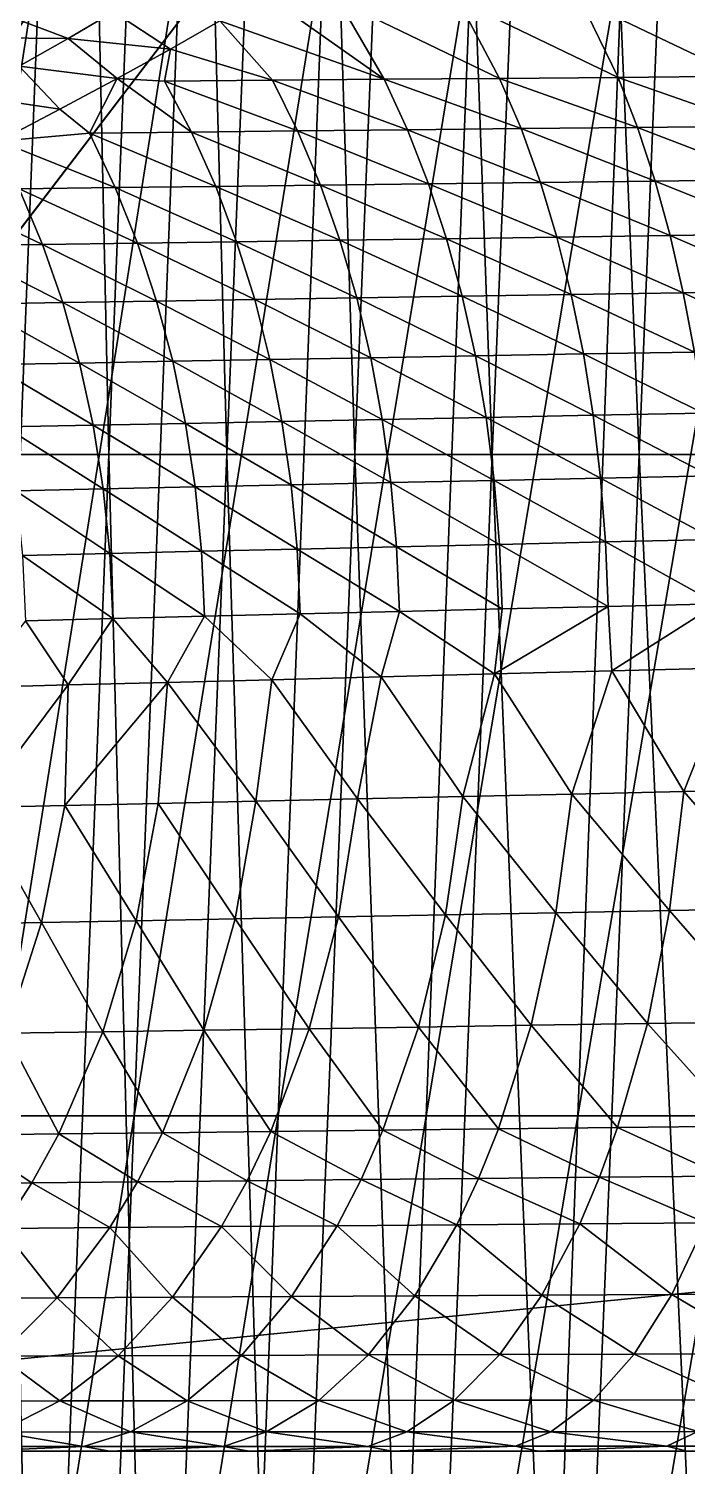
# Model space of a CAD drawing. Extents: x -53 to 3.8, y 0 to 88.2.
# Drawn here: x -43.984 to -42.358, y 10.676 to 14.223 of the extents above; entities that cross this region are included whole.
import ezdxf

# ---------------------------------------------------------------- set-up
doc = ezdxf.new("R2010")
doc.units = 0

msp = doc.modelspace()

# ---------------------------------------------------------------- linework, layer by layer
for points in [[(-44.0528, 13.1717, 17.5655), (-44.1279, 17.5623, 16.2868), (-43.8821, 17.5623, 16.9737)], [(-43.8821, 17.5623, 16.9737), (-43.786, 13.1717, 18.2558), (-44.0528, 13.1717, 17.5655)], [(-43.6119, 17.5623, 17.6514), (-43.786, 13.1717, 18.2558), (-43.8821, 17.5623, 16.9737)], [(-43.786, 13.1717, 18.2558), (-43.6119, 17.5623, 17.6514), (-43.4946, 13.1717, 18.9363)], [(-43.4946, 13.1717, 18.9363), (-43.6119, 17.5623, 17.6514), (-43.3175, 17.5623, 18.3192)], [(-43.4946, 13.1717, 18.9363), (-43.3175, 17.5623, 18.3192), (-43.179, 13.1717, 19.6059)], [(-43.179, 13.1717, 19.6059), (-43.3175, 17.5623, 18.3192), (-42.9996, 17.5623, 18.9762)], [(-43.179, 13.1717, 19.6059), (-42.9996, 17.5623, 18.9762), (-42.8396, 13.1717, 20.264)], [(-42.8396, 13.1717, 20.264), (-42.9996, 17.5623, 18.9762), (-42.6586, 17.5623, 19.6218)], [(-42.6586, 17.5623, 19.6218), (-42.4769, 13.1717, 20.9097), (-42.8396, 13.1717, 20.264)], [(-42.295, 17.5623, 20.255), (-42.4769, 13.1717, 20.9097), (-42.6586, 17.5623, 19.6218)], [(-42.295, 17.5623, 20.255), (-42.0915, 13.1717, 21.5422), (-42.4769, 13.1717, 20.9097)], [(-46.3078, 10.7126), (-44.0915, 14.798), (-43.6745, 14.734)], [(-43.6745, 14.734), (-43.253, 14.7126), (-46.3078, 10.7126)], [(-46.3078, 10.7126), (-5.90286, 14.7126), (-2.82602, 10.7126)], [(-43.253, 14.7126), (-5.90286, 14.7126), (-46.3078, 10.7126)], [(-44.4065, 11.5406, 25.5814), (-43.9557, 14.4258, 25.5566), (-44.2918, 14.4258, 25.1225)], [(-44.0699, 11.5406, 26.0202), (-43.9557, 14.4258, 25.5566), (-44.4065, 11.5406, 25.5814)], [(-44.0699, 11.5406, 26.0202), (-43.6101, 14.4258, 25.9832), (-43.9557, 14.4258, 25.5566)], [(-43.7237, 11.5406, 26.4515), (-43.6101, 14.4258, 25.9832), (-44.0699, 11.5406, 26.0202)], [(-43.2552, 14.4258, 26.402), (-43.7237, 11.5406, 26.4515), (-43.3679, 11.5406, 26.8749)], [(-43.6101, 14.4258, 25.9832), (-43.7237, 11.5406, 26.4515), (-43.2552, 14.4258, 26.402)], [(-42.891, 14.4258, 26.8129), (-43.3679, 11.5406, 26.8749), (-43.0027, 11.5406, 27.2903)], [(-43.2552, 14.4258, 26.402), (-43.3679, 11.5406, 26.8749), (-42.891, 14.4258, 26.8129)], [(-43.0027, 11.5406, 27.2903), (-42.5178, 14.4258, 27.2156), (-42.891, 14.4258, 26.8129)], [(-42.6284, 11.5406, 27.6974), (-42.5178, 14.4258, 27.2156), (-43.0027, 11.5406, 27.2903)], [(-42.6284, 11.5406, 27.6974), (-42.1356, 14.4258, 27.6098), (-42.5178, 14.4258, 27.2156)], [(-42.2449, 11.5406, 28.096), (-42.1356, 14.4258, 27.6098), (-42.6284, 11.5406, 27.6974)], [(-43.4014, 14.3072, 4.3276), (-43.5121, 14.2418, 4.50218), (-43.1061, 14.0977, 4.42095)], [(-43.2181, 14.2903, 4.2389), (-43.4014, 14.3072, 4.3276), (-43.1061, 14.0977, 4.42095)], [(-42.3115, 14.2955, 3.76327), (-42.6216, 14.2938, 3.90678), (-42.2283, 14.1052, 3.95964)], [(-44.181, 14.2005, 5.13909), (-43.8865, 14.1986, 4.85672), (-44.0709, 14.2679, 4.94104)], [(-44.0709, 14.2679, 4.94104), (-43.8865, 14.1986, 4.85672), (-43.7747, 14.2639, 4.67292)], [(-43.8865, 14.1986, 4.85672), (-43.6333, 14.1725, 4.68542), (-43.7747, 14.2639, 4.67292)], [(-43.7747, 14.2639, 4.67292), (-43.6333, 14.1725, 4.68542), (-43.5121, 14.2418, 4.50218)], [(-43.2181, 14.2903, 4.2389), (-42.8214, 14.1001, 4.25278), (-42.924, 14.292, 4.06548)], [(-43.2181, 14.2903, 4.2389), (-43.1061, 14.0977, 4.42095), (-42.8214, 14.1001, 4.25278)], [(-42.6216, 14.2938, 3.90678), (-42.924, 14.292, 4.06548), (-42.5286, 14.1026, 4.09887)], [(-42.924, 14.292, 4.06548), (-42.8214, 14.1001, 4.25278), (-42.5286, 14.1026, 4.09887)], [(-42.6216, 14.2938, 3.90678), (-42.5286, 14.1026, 4.09887), (-42.2283, 14.1052, 3.95964)], [(-43.5121, 14.2418, 4.50218), (-43.6333, 14.1725, 4.68542), (-43.3821, 14.0953, 4.60293)], [(-43.1061, 14.0977, 4.42095), (-43.5121, 14.2418, 4.50218), (-43.3821, 14.0953, 4.60293)], [(-44.181, 14.2005, 5.13909), (-44.0069, 14.1299, 5.05098), (-43.8865, 14.1986, 4.85672)], [(-44.0069, 14.1299, 5.05098), (-43.7654, 14.0998, 4.87898), (-43.8865, 14.1986, 4.85672)], [(-43.8865, 14.1986, 4.85672), (-43.7654, 14.0998, 4.87898), (-43.6333, 14.1725, 4.68542)], [(-43.7654, 14.0998, 4.87898), (-43.6485, 14.093, 4.79828), (-43.6333, 14.1725, 4.68542)], [(-43.3821, 14.0953, 4.60293), (-43.6333, 14.1725, 4.68542), (-43.6485, 14.093, 4.79828)], [(-44.1349, 14.0579, 5.25756), (-43.9072, 14.0238, 5.08515), (-44.0069, 14.1299, 5.05098)], [(-44.0069, 14.1299, 5.05098), (-43.9072, 14.0238, 5.08515), (-43.7654, 14.0998, 4.87898)], [(-43.7654, 14.0998, 4.87898), (-43.9072, 14.0238, 5.08515), (-43.8338, 13.965, 5.09047)], [(-43.8338, 13.965, 5.09047), (-43.5818, 13.9676, 4.88563), (-43.7654, 14.0998, 4.87898)], [(-43.5818, 13.9676, 4.88563), (-43.6485, 14.093, 4.79828), (-43.7654, 14.0998, 4.87898)], [(-43.3821, 14.0953, 4.60293), (-43.6485, 14.093, 4.79828), (-43.3199, 13.9704, 4.69351)], [(-43.3199, 13.9704, 4.69351), (-43.6485, 14.093, 4.79828), (-43.5818, 13.9676, 4.88563)], [(-43.1061, 14.0977, 4.42095), (-43.3821, 14.0953, 4.60293), (-43.0486, 13.9732, 4.51453)], [(-43.0486, 13.9732, 4.51453), (-43.3821, 14.0953, 4.60293), (-43.3199, 13.9704, 4.69351)], [(-42.8214, 14.1001, 4.25278), (-43.1061, 14.0977, 4.42095), (-42.7686, 13.9761, 4.34913)], [(-42.7686, 13.9761, 4.34913), (-43.1061, 14.0977, 4.42095), (-43.0486, 13.9732, 4.51453)], [(-42.5286, 14.1026, 4.09887), (-42.8214, 14.1001, 4.25278), (-42.4807, 13.9791, 4.19773)], [(-42.4807, 13.9791, 4.19773), (-42.8214, 14.1001, 4.25278), (-42.7686, 13.9761, 4.34913)], [(-42.2283, 14.1052, 3.95964), (-42.5286, 14.1026, 4.09887), (-42.1855, 13.9821, 4.06077)], [(-42.1855, 13.9821, 4.06077), (-42.5286, 14.1026, 4.09887), (-42.4807, 13.9791, 4.19773)], [(-44.1349, 14.0579, 5.25756), (-44.0576, 13.9449, 5.30631), (-43.9072, 14.0238, 5.08515)], [(-43.9072, 14.0238, 5.08515), (-44.0576, 13.9449, 5.30631), (-43.8338, 13.965, 5.09047)], [(-42.7686, 13.9761, 4.34913), (-43.0486, 13.9732, 4.51453), (-42.7209, 13.8433, 4.43614)], [(-42.4807, 13.9791, 4.19773), (-42.7686, 13.9761, 4.34913), (-42.4374, 13.8468, 4.28707)], [(-42.4374, 13.8468, 4.28707), (-42.7686, 13.9761, 4.34913), (-42.7209, 13.8433, 4.43614)], [(-42.1855, 13.9821, 4.06077), (-42.4807, 13.9791, 4.19773), (-42.1467, 13.8503, 4.15222)], [(-42.1467, 13.8503, 4.15222), (-42.4807, 13.9791, 4.19773), (-42.4374, 13.8468, 4.28707)], [(-43.8338, 13.965, 5.09047), (-44.0576, 13.9449, 5.30631), (-43.7699, 13.8305, 5.16607)], [(-43.7699, 13.8305, 5.16607), (-44.0576, 13.9449, 5.30631), (-44.0074, 13.8275, 5.37983)], [(-43.5217, 13.8335, 4.96439), (-43.5818, 13.9676, 4.88563), (-43.8338, 13.965, 5.09047)], [(-43.7699, 13.8305, 5.16607), (-43.5217, 13.8335, 4.96439), (-43.8338, 13.965, 5.09047)], [(-43.3199, 13.9704, 4.69351), (-43.5818, 13.9676, 4.88563), (-43.2638, 13.8367, 4.77522)], [(-43.2638, 13.8367, 4.77522), (-43.5818, 13.9676, 4.88563), (-43.5217, 13.8335, 4.96439)], [(-43.0486, 13.9732, 4.51453), (-43.3199, 13.9704, 4.69351), (-42.9966, 13.84, 4.599)], [(-42.9966, 13.84, 4.599), (-43.3199, 13.9704, 4.69351), (-43.2638, 13.8367, 4.77522)], [(-42.7209, 13.8433, 4.43614), (-43.0486, 13.9732, 4.51453), (-42.9966, 13.84, 4.599)], [(-43.4704, 13.6971, 5.03161), (-43.5217, 13.8335, 4.96439), (-43.7699, 13.8305, 5.16607)], [(-43.5217, 13.8335, 4.96439), (-43.2159, 13.7007, 4.84502), (-43.2638, 13.8367, 4.77522)], [(-43.5217, 13.8335, 4.96439), (-43.4704, 13.6971, 5.03161), (-43.2159, 13.7007, 4.84502)], [(-42.9966, 13.84, 4.599), (-43.2638, 13.8367, 4.77522), (-42.9522, 13.7044, 4.67121)], [(-43.2638, 13.8367, 4.77522), (-43.2159, 13.7007, 4.84502), (-42.9522, 13.7044, 4.67121)], [(-42.7209, 13.8433, 4.43614), (-42.9966, 13.84, 4.599), (-42.6802, 13.7082, 4.51058)], [(-42.9966, 13.84, 4.599), (-42.9522, 13.7044, 4.67121), (-42.6802, 13.7082, 4.51058)], [(-42.4374, 13.8468, 4.28707), (-42.7209, 13.8433, 4.43614), (-42.4004, 13.7122, 4.36357)], [(-42.7209, 13.8433, 4.43614), (-42.6802, 13.7082, 4.51058), (-42.4004, 13.7122, 4.36357)], [(-42.1467, 13.8503, 4.15222), (-42.4374, 13.8468, 4.28707), (-42.1135, 13.7162, 4.23058)], [(-42.4374, 13.8468, 4.28707), (-42.4004, 13.7122, 4.36357), (-42.1135, 13.7162, 4.23058)], [(-43.9498, 13.6903, 5.44143), (-44.0074, 13.8275, 5.37983), (-44.2338, 13.8247, 5.60526)], [(-43.9498, 13.6903, 5.44143), (-44.2338, 13.8247, 5.60526), (-44.1732, 13.6871, 5.66381)], [(-43.7153, 13.6936, 5.23055), (-43.7699, 13.8305, 5.16607), (-44.0074, 13.8275, 5.37983)], [(-43.7153, 13.6936, 5.23055), (-44.0074, 13.8275, 5.37983), (-43.9498, 13.6903, 5.44143)], [(-43.4704, 13.6971, 5.03161), (-43.7699, 13.8305, 5.16607), (-43.7153, 13.6936, 5.23055)], [(-43.7153, 13.6936, 5.23055), (-43.9498, 13.6903, 5.44143), (-43.668, 13.5504, 5.28648)], [(-43.4704, 13.6971, 5.03161), (-43.7153, 13.6936, 5.23055), (-43.4259, 13.5543, 5.08997)], [(-43.4259, 13.5543, 5.08997), (-43.7153, 13.6936, 5.23055), (-43.668, 13.5504, 5.28648)], [(-43.2159, 13.7007, 4.84502), (-43.4704, 13.6971, 5.03161), (-43.1742, 13.5584, 4.90568)], [(-43.1742, 13.5584, 4.90568), (-43.4704, 13.6971, 5.03161), (-43.4259, 13.5543, 5.08997)], [(-42.9522, 13.7044, 4.67121), (-43.2159, 13.7007, 4.84502), (-42.9136, 13.5625, 4.73401)], [(-42.9136, 13.5625, 4.73401), (-43.2159, 13.7007, 4.84502), (-43.1742, 13.5584, 4.90568)], [(-42.6802, 13.7082, 4.51058), (-42.9522, 13.7044, 4.67121), (-42.6447, 13.5669, 4.5754)], [(-42.6447, 13.5669, 4.5754), (-42.9522, 13.7044, 4.67121), (-42.9136, 13.5625, 4.73401)], [(-42.4004, 13.7122, 4.36357), (-42.6802, 13.7082, 4.51058), (-42.3681, 13.5713, 4.43024)], [(-42.3681, 13.5713, 4.43024), (-42.6802, 13.7082, 4.51058), (-42.6447, 13.5669, 4.5754)], [(-42.1135, 13.7162, 4.23058), (-42.4004, 13.7122, 4.36357), (-42.0845, 13.5758, 4.29895)], [(-42.0845, 13.5758, 4.29895), (-42.4004, 13.7122, 4.36357), (-42.3681, 13.5713, 4.43024)], [(-43.9498, 13.6903, 5.44143), (-44.1732, 13.6871, 5.66381), (-43.8998, 13.5467, 5.4948)], [(-43.8998, 13.5467, 5.4948), (-44.1732, 13.6871, 5.66381), (-44.1207, 13.5431, 5.7145)], [(-43.668, 13.5504, 5.28648), (-43.9498, 13.6903, 5.44143), (-43.8998, 13.5467, 5.4948)], [(-43.668, 13.5504, 5.28648), (-43.8998, 13.5467, 5.4948), (-43.6283, 13.4019, 5.33343)], [(-43.4259, 13.5543, 5.08997), (-43.668, 13.5504, 5.28648), (-43.3885, 13.4062, 5.13902)], [(-43.3885, 13.4062, 5.13902), (-43.668, 13.5504, 5.28648), (-43.6283, 13.4019, 5.33343)], [(-43.1742, 13.5584, 4.90568), (-43.4259, 13.5543, 5.08997), (-43.1392, 13.4106, 4.95672)], [(-43.1392, 13.4106, 4.95672), (-43.4259, 13.5543, 5.08997), (-43.3885, 13.4062, 5.13902)], [(-42.9136, 13.5625, 4.73401), (-43.1742, 13.5584, 4.90568), (-42.881, 13.4153, 4.78695)], [(-42.881, 13.4153, 4.78695), (-43.1742, 13.5584, 4.90568), (-43.1392, 13.4106, 4.95672)], [(-42.6447, 13.5669, 4.5754), (-42.9136, 13.5625, 4.73401), (-42.6147, 13.42, 4.6301)], [(-42.6147, 13.42, 4.6301), (-42.9136, 13.5625, 4.73401), (-42.881, 13.4153, 4.78695)], [(-42.3681, 13.5713, 4.43024), (-42.6447, 13.5669, 4.5754), (-42.3408, 13.4249, 4.48659)], [(-42.3408, 13.4249, 4.48659), (-42.6447, 13.5669, 4.5754), (-42.6147, 13.42, 4.6301)], [(-42.0845, 13.5758, 4.29895), (-42.3681, 13.5713, 4.43024), (-42.06, 13.4299, 4.35682)], [(-42.06, 13.4299, 4.35682), (-42.3681, 13.5713, 4.43024), (-42.3408, 13.4249, 4.48659)], [(-43.8998, 13.5467, 5.4948), (-44.1207, 13.5431, 5.7145), (-43.8579, 13.3977, 5.53954)], [(-43.8579, 13.3977, 5.53954), (-44.1207, 13.5431, 5.7145), (-44.0768, 13.3938, 5.75694)], [(-43.6283, 13.4019, 5.33343), (-43.8998, 13.5467, 5.4948), (-43.8579, 13.3977, 5.53954)], [(-43.1392, 13.4106, 4.95672), (-43.3885, 13.4062, 5.13902), (-43.111, 13.2584, 4.99777)], [(-42.881, 13.4153, 4.78695), (-43.1392, 13.4106, 4.95672), (-42.8548, 13.2635, 4.8296)], [(-42.8548, 13.2635, 4.8296), (-43.1392, 13.4106, 4.95672), (-43.111, 13.2584, 4.99777)], [(-42.6147, 13.42, 4.6301), (-42.881, 13.4153, 4.78695), (-42.5905, 13.2687, 4.67428)], [(-42.5905, 13.2687, 4.67428), (-42.881, 13.4153, 4.78695), (-42.8548, 13.2635, 4.8296)], [(-42.3408, 13.4249, 4.48659), (-42.6147, 13.42, 4.6301), (-42.3187, 13.274, 4.53219)], [(-42.3187, 13.274, 4.53219), (-42.6147, 13.42, 4.6301), (-42.5905, 13.2687, 4.67428)], [(-43.8579, 13.3977, 5.53954), (-44.0768, 13.3938, 5.75694), (-43.8245, 13.2443, 5.5753)], [(-43.8245, 13.2443, 5.5753), (-44.0768, 13.3938, 5.75694), (-44.0417, 13.2399, 5.7908)], [(-43.6283, 13.4019, 5.33343), (-43.8579, 13.3977, 5.53954), (-43.5965, 13.2488, 5.37102)], [(-43.5965, 13.2488, 5.37102), (-43.8579, 13.3977, 5.53954), (-43.8245, 13.2443, 5.5753)], [(-43.3885, 13.4062, 5.13902), (-43.6283, 13.4019, 5.33343), (-43.3585, 13.2535, 5.17838)], [(-43.3585, 13.2535, 5.17838), (-43.6283, 13.4019, 5.33343), (-43.5965, 13.2488, 5.37102)], [(-43.111, 13.2584, 4.99777), (-43.3885, 13.4062, 5.13902), (-43.3585, 13.2535, 5.17838)], [(-42.8548, 13.2635, 4.8296), (-42.5722, 13.1138, 4.70773), (-42.5905, 13.2687, 4.67428)], [(-42.5905, 13.2687, 4.67428), (-42.3019, 13.1196, 4.56684), (-42.3187, 13.274, 4.53219)], [(-42.5722, 13.1138, 4.70773), (-42.3019, 13.1196, 4.56684), (-42.5905, 13.2687, 4.67428)], [(-44.0417, 13.2399, 5.7908), (-43.7995, 13.0873, 5.60192), (-43.8245, 13.2443, 5.5753)], [(-44.0157, 13.0827, 5.81592), (-43.7995, 13.0873, 5.60192), (-44.0417, 13.2399, 5.7908)], [(-43.8245, 13.2443, 5.5753), (-43.5727, 13.0922, 5.3991), (-43.5965, 13.2488, 5.37102)], [(-43.7995, 13.0873, 5.60192), (-43.5727, 13.0922, 5.3991), (-43.8245, 13.2443, 5.5753)], [(-43.5965, 13.2488, 5.37102), (-43.336, 13.0973, 5.20788), (-43.3585, 13.2535, 5.17838)], [(-43.5727, 13.0922, 5.3991), (-43.336, 13.0973, 5.20788), (-43.5965, 13.2488, 5.37102)], [(-43.3585, 13.2535, 5.17838), (-43.0898, 13.1026, 5.02864), (-43.111, 13.2584, 4.99777)], [(-43.336, 13.0973, 5.20788), (-43.0898, 13.1026, 5.02864), (-43.3585, 13.2535, 5.17838)], [(-43.111, 13.2584, 4.99777), (-42.835, 13.1081, 4.86179), (-42.8548, 13.2635, 4.8296)], [(-43.0898, 13.1026, 5.02864), (-42.835, 13.1081, 4.86179), (-43.111, 13.2584, 4.99777)], [(-42.835, 13.1081, 4.86179), (-42.5722, 13.1138, 4.70773), (-42.8548, 13.2635, 4.8296)], [(-44.0528, 13.1717, 17.5655), (-43.9602, 8.78113, 18.8603), (-44.2234, 8.78113, 18.1573)], [(-43.786, 13.1717, 18.2558), (-43.9602, 8.78113, 18.8603), (-44.0528, 13.1717, 17.5655)], [(-43.9602, 8.78113, 18.8603), (-43.786, 13.1717, 18.2558), (-43.6717, 8.78113, 19.5533)], [(-43.6717, 8.78113, 19.5533), (-43.786, 13.1717, 18.2558), (-43.4946, 13.1717, 18.9363)], [(-43.6717, 8.78113, 19.5533), (-43.4946, 13.1717, 18.9363), (-43.3583, 8.78113, 20.2356)], [(-43.3583, 8.78113, 20.2356), (-43.4946, 13.1717, 18.9363), (-43.179, 13.1717, 19.6059)], [(-43.3583, 8.78113, 20.2356), (-43.179, 13.1717, 19.6059), (-43.0205, 8.78113, 20.9062)], [(-43.0205, 8.78113, 20.9062), (-43.179, 13.1717, 19.6059), (-42.8396, 13.1717, 20.264)], [(-42.8396, 13.1717, 20.264), (-42.6588, 8.78113, 21.5644), (-43.0205, 8.78113, 20.9062)], [(-42.4769, 13.1717, 20.9097), (-42.6588, 8.78113, 21.5644), (-42.8396, 13.1717, 20.264)], [(-42.4769, 13.1717, 20.9097), (-42.2737, 8.78113, 22.2092), (-42.6588, 8.78113, 21.5644)], [(-42.0915, 13.1717, 21.5422), (-42.2737, 8.78113, 22.2092), (-42.4769, 13.1717, 20.9097)], [(-43.7995, 13.0873, 5.60192), (-43.5571, 12.9332, 5.41754), (-43.5727, 13.0922, 5.3991)], [(-43.5727, 13.0922, 5.3991), (-43.3211, 12.9387, 5.22738), (-43.336, 13.0973, 5.20788)], [(-43.5571, 12.9332, 5.41754), (-43.3211, 12.9387, 5.22738), (-43.5727, 13.0922, 5.3991)], [(-43.336, 13.0973, 5.20788), (-43.0757, 12.9444, 5.04919), (-43.0898, 13.1026, 5.02864)], [(-43.3211, 12.9387, 5.22738), (-43.0757, 12.9444, 5.04919), (-43.336, 13.0973, 5.20788)], [(-43.0898, 13.1026, 5.02864), (-42.8218, 12.9502, 4.88337), (-42.835, 13.1081, 4.86179)], [(-43.0757, 12.9444, 5.04919), (-42.8218, 12.9502, 4.88337), (-43.0898, 13.1026, 5.02864)], [(-42.835, 13.1081, 4.86179), (-42.5598, 12.9563, 4.73031), (-42.5722, 13.1138, 4.70773)], [(-42.8218, 12.9502, 4.88337), (-42.5598, 12.9563, 4.73031), (-42.835, 13.1081, 4.86179)], [(-42.5722, 13.1138, 4.70773), (-42.2906, 12.9625, 4.5904), (-42.3019, 13.1196, 4.56684)], [(-42.5598, 12.9563, 4.73031), (-42.2906, 12.9625, 4.5904), (-42.5722, 13.1138, 4.70773)], [(-44.0157, 13.0827, 5.81592), (-43.7833, 12.928, 5.61929), (-43.7995, 13.0873, 5.60192)], [(-43.9989, 12.923, 5.83221), (-43.7833, 12.928, 5.61929), (-44.0157, 13.0827, 5.81592)], [(-43.7833, 12.928, 5.61929), (-43.5571, 12.9332, 5.41754), (-43.7995, 13.0873, 5.60192)], [(-42.8218, 12.9502, 4.88337), (-43.0757, 12.9444, 5.04919), (-42.8151, 12.7909, 4.8942)], [(-42.5598, 12.9563, 4.73031), (-42.8218, 12.9502, 4.88337), (-42.5535, 12.7973, 4.74187)], [(-42.8218, 12.9502, 4.88337), (-42.8151, 12.7909, 4.8942), (-42.5535, 12.7973, 4.74187)], [(-42.2906, 12.9625, 4.5904), (-42.5598, 12.9563, 4.73031), (-42.2846, 12.8039, 4.60269)], [(-42.5598, 12.9563, 4.73031), (-42.5535, 12.7973, 4.74187), (-42.2846, 12.8039, 4.60269)], [(-43.9989, 12.923, 5.83221), (-43.7758, 12.7672, 5.62728), (-43.7833, 12.928, 5.61929)], [(-43.9989, 12.923, 5.83221), (-43.9913, 12.7619, 5.83954), (-43.7758, 12.7672, 5.62728)], [(-43.7833, 12.928, 5.61929), (-43.5498, 12.7728, 5.42623), (-43.5571, 12.9332, 5.41754)], [(-43.7833, 12.928, 5.61929), (-43.7758, 12.7672, 5.62728), (-43.5498, 12.7728, 5.42623)], [(-43.5571, 12.9332, 5.41754), (-43.3139, 12.7786, 5.23677), (-43.3211, 12.9387, 5.22738)], [(-43.5571, 12.9332, 5.41754), (-43.5498, 12.7728, 5.42623), (-43.3139, 12.7786, 5.23677)], [(-43.3211, 12.9387, 5.22738), (-43.0688, 12.7846, 5.0593), (-43.0757, 12.9444, 5.04919)], [(-43.3211, 12.9387, 5.22738), (-43.3139, 12.7786, 5.23677), (-43.0688, 12.7846, 5.0593)], [(-43.0757, 12.9444, 5.04919), (-43.0688, 12.7846, 5.0593), (-42.8151, 12.7909, 4.8942)], [(-43.7758, 12.7672, 5.62728), (-43.6411, 12.6096, 5.503), (-43.5498, 12.7728, 5.42623)], [(-43.5498, 12.7728, 5.42623), (-43.6411, 12.6096, 5.503), (-43.3833, 12.6163, 5.28888)], [(-43.5498, 12.7728, 5.42623), (-43.3833, 12.6163, 5.28888), (-43.3139, 12.7786, 5.23677)], [(-43.3139, 12.7786, 5.23677), (-43.3833, 12.6163, 5.28888), (-43.1141, 12.6233, 5.08932)], [(-43.3139, 12.7786, 5.23677), (-43.1141, 12.6233, 5.08932), (-43.0688, 12.7846, 5.0593)], [(-43.0688, 12.7846, 5.0593), (-43.1141, 12.6233, 5.08932), (-42.8342, 12.6305, 4.90498)], [(-43.0688, 12.7846, 5.0593), (-42.8342, 12.6305, 4.90498), (-42.8151, 12.7909, 4.8942)], [(-42.8342, 12.6305, 4.90498), (-42.5444, 12.638, 4.73653), (-42.5535, 12.7973, 4.74187)], [(-42.8151, 12.7909, 4.8942), (-42.8342, 12.6305, 4.90498), (-42.5535, 12.7973, 4.74187)], [(-42.5535, 12.7973, 4.74187), (-42.5444, 12.638, 4.73653), (-42.2846, 12.8039, 4.60269)], [(-42.5444, 12.638, 4.73653), (-42.2457, 12.6457, 4.58452), (-42.2846, 12.8039, 4.60269)], [(-43.9913, 12.7619, 5.83954), (-44.119, 12.5973, 5.97224), (-43.8866, 12.6033, 5.73101)], [(-43.9913, 12.7619, 5.83954), (-43.8866, 12.6033, 5.73101), (-43.7758, 12.7672, 5.62728)], [(-43.7758, 12.7672, 5.62728), (-43.8866, 12.6033, 5.73101), (-43.6411, 12.6096, 5.503)], [(-43.1141, 12.6233, 5.08932), (-42.9119, 12.3281, 4.91163), (-42.8342, 12.6305, 4.90498)], [(-42.9119, 12.3281, 4.91163), (-42.6432, 12.3342, 4.75154), (-42.8342, 12.6305, 4.90498)], [(-42.8342, 12.6305, 4.90498), (-42.6432, 12.3342, 4.75154), (-42.5444, 12.638, 4.73653)], [(-42.6432, 12.3342, 4.75154), (-42.3665, 12.3404, 4.60566), (-42.5444, 12.638, 4.73653)], [(-42.5444, 12.638, 4.73653), (-42.3665, 12.3404, 4.60566), (-42.2457, 12.6457, 4.58452)], [(-42.3665, 12.3404, 4.60566), (-42.0827, 12.3469, 4.47428), (-42.2457, 12.6457, 4.58452)], [(-43.8866, 12.6033, 5.73101), (-44.119, 12.5973, 5.97224), (-44.1132, 12.3009, 5.90722)], [(-43.8941, 12.3058, 5.68387), (-43.8866, 12.6033, 5.73101), (-44.1132, 12.3009, 5.90722)], [(-43.8941, 12.3058, 5.68387), (-43.6638, 12.311, 5.47209), (-43.6411, 12.6096, 5.503)], [(-43.6411, 12.6096, 5.503), (-43.8866, 12.6033, 5.73101), (-43.8941, 12.3058, 5.68387)], [(-43.6638, 12.311, 5.47209), (-43.4229, 12.3165, 5.27244), (-43.6411, 12.6096, 5.503)], [(-43.6411, 12.6096, 5.503), (-43.4229, 12.3165, 5.27244), (-43.3833, 12.6163, 5.28888)], [(-43.4229, 12.3165, 5.27244), (-43.1721, 12.3222, 5.08545), (-43.3833, 12.6163, 5.28888)], [(-43.3833, 12.6163, 5.28888), (-43.1721, 12.3222, 5.08545), (-43.1141, 12.6233, 5.08932)], [(-43.1721, 12.3222, 5.08545), (-42.9119, 12.3281, 4.91163), (-43.1141, 12.6233, 5.08932)], [(-42.0827, 12.3469, 4.47428), (-42.3665, 12.3404, 4.60566), (-42.1141, 12.052, 4.40238)], [(-43.7182, 12.0214, 5.41019), (-43.6638, 12.311, 5.47209), (-43.8941, 12.3058, 5.68387)], [(-43.4737, 12.0261, 5.20828), (-43.6638, 12.311, 5.47209), (-43.7182, 12.0214, 5.41019)], [(-43.4229, 12.3165, 5.27244), (-43.6638, 12.311, 5.47209), (-43.4737, 12.0261, 5.20828)], [(-43.2191, 12.0309, 5.01925), (-43.4229, 12.3165, 5.27244), (-43.4737, 12.0261, 5.20828)], [(-43.1721, 12.3222, 5.08545), (-43.4229, 12.3165, 5.27244), (-43.2191, 12.0309, 5.01925)], [(-42.9552, 12.036, 4.84365), (-43.1721, 12.3222, 5.08545), (-43.2191, 12.0309, 5.01925)], [(-42.9119, 12.3281, 4.91163), (-43.1721, 12.3222, 5.08545), (-42.9552, 12.036, 4.84365)], [(-42.6825, 12.0412, 4.682), (-42.9119, 12.3281, 4.91163), (-42.9552, 12.036, 4.84365)], [(-42.6432, 12.3342, 4.75154), (-42.9119, 12.3281, 4.91163), (-42.6825, 12.0412, 4.682)], [(-42.4019, 12.0465, 4.53481), (-42.6432, 12.3342, 4.75154), (-42.6825, 12.0412, 4.682)], [(-42.3665, 12.3404, 4.60566), (-42.6432, 12.3342, 4.75154), (-42.4019, 12.0465, 4.53481)], [(-42.1141, 12.052, 4.40238), (-42.3665, 12.3404, 4.60566), (-42.4019, 12.0465, 4.53481)], [(-44.1745, 12.0128, 5.85051), (-43.952, 12.017, 5.62445), (-44.1132, 12.3009, 5.90722)], [(-44.1132, 12.3009, 5.90722), (-43.952, 12.017, 5.62445), (-43.8941, 12.3058, 5.68387)], [(-43.952, 12.017, 5.62445), (-43.7182, 12.0214, 5.41019), (-43.8941, 12.3058, 5.68387)], [(-43.4737, 12.0261, 5.20828), (-43.7182, 12.0214, 5.41019), (-43.5511, 11.7513, 5.11057)], [(-43.2911, 11.7553, 4.91801), (-43.4737, 12.0261, 5.20828), (-43.5511, 11.7513, 5.11057)], [(-43.2191, 12.0309, 5.01925), (-43.4737, 12.0261, 5.20828), (-43.2911, 11.7553, 4.91801)], [(-43.0216, 11.7594, 4.73918), (-43.2191, 12.0309, 5.01925), (-43.2911, 11.7553, 4.91801)], [(-42.9552, 12.036, 4.84365), (-43.2191, 12.0309, 5.01925), (-43.0216, 11.7594, 4.73918)], [(-42.7433, 11.7637, 4.57463), (-42.9552, 12.036, 4.84365), (-43.0216, 11.7594, 4.73918)], [(-42.6825, 12.0412, 4.682), (-42.9552, 12.036, 4.84365), (-42.7433, 11.7637, 4.57463)], [(-42.4568, 11.7681, 4.42486), (-42.6825, 12.0412, 4.682), (-42.7433, 11.7637, 4.57463)], [(-42.4019, 12.0465, 4.53481), (-42.6825, 12.0412, 4.682), (-42.4568, 11.7681, 4.42486)], [(-42.1631, 11.7726, 4.29017), (-42.4019, 12.0465, 4.53481), (-42.4568, 11.7681, 4.42486)], [(-42.1141, 12.052, 4.40238), (-42.4019, 12.0465, 4.53481), (-42.1631, 11.7726, 4.29017)], [(-44.1745, 12.0128, 5.85051), (-44.0396, 11.7439, 5.5347), (-43.952, 12.017, 5.62445)], [(-44.0396, 11.7439, 5.5347), (-43.8008, 11.7475, 5.31632), (-43.952, 12.017, 5.62445)], [(-43.8008, 11.7475, 5.31632), (-43.7182, 12.0214, 5.41019), (-43.952, 12.017, 5.62445)], [(-43.5511, 11.7513, 5.11057), (-43.7182, 12.0214, 5.41019), (-43.8008, 11.7475, 5.31632)], [(-44.1548, 11.4927, 5.41662), (-43.9096, 11.4955, 5.19257), (-44.0396, 11.7439, 5.5347)], [(-43.9096, 11.4955, 5.19257), (-43.8008, 11.7475, 5.31632), (-44.0396, 11.7439, 5.5347)], [(-43.6532, 11.4985, 4.98151), (-43.8008, 11.7475, 5.31632), (-43.9096, 11.4955, 5.19257)], [(-43.5511, 11.7513, 5.11057), (-43.8008, 11.7475, 5.31632), (-43.6532, 11.4985, 4.98151)], [(-43.3864, 11.5016, 4.78399), (-43.5511, 11.7513, 5.11057), (-43.6532, 11.4985, 4.98151)], [(-43.2911, 11.7553, 4.91801), (-43.5511, 11.7513, 5.11057), (-43.3864, 11.5016, 4.78399)], [(-43.1098, 11.5048, 4.60058), (-43.2911, 11.7553, 4.91801), (-43.3864, 11.5016, 4.78399)], [(-43.0216, 11.7594, 4.73918), (-43.2911, 11.7553, 4.91801), (-43.1098, 11.5048, 4.60058)], [(-42.8241, 11.5081, 4.43185), (-43.0216, 11.7594, 4.73918), (-43.1098, 11.5048, 4.60058)], [(-42.7433, 11.7637, 4.57463), (-43.0216, 11.7594, 4.73918), (-42.8241, 11.5081, 4.43185)], [(-42.5301, 11.5115, 4.2783), (-42.7433, 11.7637, 4.57463), (-42.8241, 11.5081, 4.43185)], [(-42.4568, 11.7681, 4.42486), (-42.7433, 11.7637, 4.57463), (-42.5301, 11.5115, 4.2783)], [(-42.2286, 11.515, 4.14025), (-42.4568, 11.7681, 4.42486), (-42.5301, 11.5115, 4.2783)], [(-42.1631, 11.7726, 4.29017), (-42.4568, 11.7681, 4.42486), (-42.2286, 11.515, 4.14025)], [(-44.1842, 8.65545, 26.4838), (-43.7237, 11.5406, 26.4515), (-44.0699, 11.5406, 26.0202)], [(-43.8372, 8.65545, 26.9197), (-43.7237, 11.5406, 26.4515), (-44.1842, 8.65545, 26.4838)], [(-43.3679, 11.5406, 26.8749), (-43.8372, 8.65545, 26.9197), (-43.4806, 8.65545, 27.3478)], [(-43.7237, 11.5406, 26.4515), (-43.8372, 8.65545, 26.9197), (-43.3679, 11.5406, 26.8749)], [(-43.0027, 11.5406, 27.2903), (-43.4806, 8.65545, 27.3478), (-43.1144, 8.65545, 27.7677)], [(-43.3679, 11.5406, 26.8749), (-43.4806, 8.65545, 27.3478), (-43.0027, 11.5406, 27.2903)], [(-43.1144, 8.65545, 27.7677), (-42.6284, 11.5406, 27.6974), (-43.0027, 11.5406, 27.2903)], [(-42.739, 8.65545, 28.1793), (-42.6284, 11.5406, 27.6974), (-43.1144, 8.65545, 27.7677)], [(-42.739, 8.65545, 28.1793), (-42.2449, 11.5406, 28.096), (-42.6284, 11.5406, 27.6974)], [(-42.3543, 8.65545, 28.5823), (-42.2449, 11.5406, 28.096), (-42.739, 8.65545, 28.1793)], [(-44.2248, 11.3725, 5.3449), (-43.9758, 11.3749, 5.11734), (-44.1548, 11.4927, 5.41662)], [(-43.9758, 11.3749, 5.11734), (-43.9096, 11.4955, 5.19257), (-44.1548, 11.4927, 5.41662)], [(-43.7154, 11.3774, 4.90297), (-43.9096, 11.4955, 5.19257), (-43.9758, 11.3749, 5.11734)], [(-43.6532, 11.4985, 4.98151), (-43.9096, 11.4955, 5.19257), (-43.7154, 11.3774, 4.90297)], [(-43.4444, 11.3801, 4.70236), (-43.6532, 11.4985, 4.98151), (-43.7154, 11.3774, 4.90297)], [(-43.3864, 11.5016, 4.78399), (-43.6532, 11.4985, 4.98151), (-43.4444, 11.3801, 4.70236)], [(-43.1635, 11.3828, 4.51607), (-43.3864, 11.5016, 4.78399), (-43.4444, 11.3801, 4.70236)], [(-43.1098, 11.5048, 4.60058), (-43.3864, 11.5016, 4.78399), (-43.1635, 11.3828, 4.51607)], [(-42.8734, 11.3857, 4.3447), (-43.1098, 11.5048, 4.60058), (-43.1635, 11.3828, 4.51607)], [(-42.8241, 11.5081, 4.43185), (-43.1098, 11.5048, 4.60058), (-42.8734, 11.3857, 4.3447)], [(-42.5748, 11.3886, 4.18874), (-42.8241, 11.5081, 4.43185), (-42.8734, 11.3857, 4.3447)], [(-42.5301, 11.5115, 4.2783), (-42.8241, 11.5081, 4.43185), (-42.5748, 11.3886, 4.18874)], [(-42.2686, 11.3916, 4.04852), (-42.5301, 11.5115, 4.2783), (-42.5748, 11.3886, 4.18874)], [(-42.2286, 11.515, 4.14025), (-42.5301, 11.5115, 4.2783), (-42.2686, 11.3916, 4.04852)], [(-42.8734, 11.3857, 4.3447), (-43.1635, 11.3828, 4.51607), (-42.9273, 11.2715, 4.2494)], [(-42.6238, 11.274, 4.09076), (-42.8734, 11.3857, 4.3447), (-42.9273, 11.2715, 4.2494)], [(-42.5748, 11.3886, 4.18874), (-42.8734, 11.3857, 4.3447), (-42.6238, 11.274, 4.09076)], [(-42.3125, 11.2765, 3.94811), (-42.5748, 11.3886, 4.18874), (-42.6238, 11.274, 4.09076)], [(-42.2686, 11.3916, 4.04852), (-42.5748, 11.3886, 4.18874), (-42.3125, 11.2765, 3.94811)], [(-44.048, 11.2625, 5.03524), (-43.9758, 11.3749, 5.11734), (-44.2248, 11.3725, 5.3449)], [(-43.7833, 11.2646, 4.81722), (-43.9758, 11.3749, 5.11734), (-44.048, 11.2625, 5.03524)], [(-43.7154, 11.3774, 4.90297), (-43.9758, 11.3749, 5.11734), (-43.7833, 11.2646, 4.81722)], [(-43.5078, 11.2669, 4.61318), (-43.7154, 11.3774, 4.90297), (-43.7833, 11.2646, 4.81722)], [(-43.4444, 11.3801, 4.70236), (-43.7154, 11.3774, 4.90297), (-43.5078, 11.2669, 4.61318)], [(-43.2223, 11.2692, 4.42372), (-43.4444, 11.3801, 4.70236), (-43.5078, 11.2669, 4.61318)], [(-43.1635, 11.3828, 4.51607), (-43.4444, 11.3801, 4.70236), (-43.2223, 11.2692, 4.42372)], [(-42.9273, 11.2715, 4.2494), (-43.1635, 11.3828, 4.51607), (-43.2223, 11.2692, 4.42372)], [(-43.9131, 11.0911, 4.65332), (-44.048, 11.2625, 5.03524), (-44.1859, 11.0896, 4.87839)], [(-43.7833, 11.2646, 4.81722), (-44.048, 11.2625, 5.03524), (-43.9131, 11.0911, 4.65332)], [(-43.6291, 11.0926, 4.44265), (-43.7833, 11.2646, 4.81722), (-43.9131, 11.0911, 4.65332)], [(-43.5078, 11.2669, 4.61318), (-43.7833, 11.2646, 4.81722), (-43.6291, 11.0926, 4.44265)], [(-43.3347, 11.0942, 4.24699), (-43.5078, 11.2669, 4.61318), (-43.6291, 11.0926, 4.44265)], [(-43.2223, 11.2692, 4.42372), (-43.5078, 11.2669, 4.61318), (-43.3347, 11.0942, 4.24699)], [(-43.0306, 11.0959, 4.06694), (-43.2223, 11.2692, 4.42372), (-43.3347, 11.0942, 4.24699)], [(-42.9273, 11.2715, 4.2494), (-43.2223, 11.2692, 4.42372), (-43.0306, 11.0959, 4.06694)], [(-42.7175, 11.0976, 3.90304), (-42.9273, 11.2715, 4.2494), (-43.0306, 11.0959, 4.06694)], [(-42.6238, 11.274, 4.09076), (-42.9273, 11.2715, 4.2494), (-42.7175, 11.0976, 3.90304)], [(-42.3966, 11.0994, 3.75563), (-42.6238, 11.274, 4.09076), (-42.7175, 11.0976, 3.90304)], [(-42.3125, 11.2765, 3.94811), (-42.6238, 11.274, 4.09076), (-42.3966, 11.0994, 3.75563)], [(-42.0685, 11.1012, 3.625), (-42.3125, 11.2765, 3.94811), (-42.3966, 11.0994, 3.75563)], [(-43.9131, 11.0911, 4.65332), (-44.1859, 11.0896, 4.87839), (-44.0562, 10.9473, 4.47252)], [(-43.7629, 10.9483, 4.25444), (-43.9131, 11.0911, 4.65332), (-44.0562, 10.9473, 4.47252)], [(-43.6291, 11.0926, 4.44265), (-43.9131, 11.0911, 4.65332), (-43.7629, 10.9483, 4.25444)], [(-43.4588, 10.9493, 4.05185), (-43.6291, 11.0926, 4.44265), (-43.7629, 10.9483, 4.25444)], [(-43.3347, 11.0942, 4.24699), (-43.6291, 11.0926, 4.44265), (-43.4588, 10.9493, 4.05185)], [(-43.1446, 10.9504, 3.86537), (-43.3347, 11.0942, 4.24699), (-43.4588, 10.9493, 4.05185)], [(-43.0306, 11.0959, 4.06694), (-43.3347, 11.0942, 4.24699), (-43.1446, 10.9504, 3.86537)], [(-42.8212, 10.9515, 3.69555), (-43.0306, 11.0959, 4.06694), (-43.1446, 10.9504, 3.86537)], [(-42.7175, 11.0976, 3.90304), (-43.0306, 11.0959, 4.06694), (-42.8212, 10.9515, 3.69555)], [(-42.4895, 10.9526, 3.54275), (-42.7175, 11.0976, 3.90304), (-42.8212, 10.9515, 3.69555)], [(-42.3966, 11.0994, 3.75563), (-42.7175, 11.0976, 3.90304), (-42.4895, 10.9526, 3.54275)], [(-42.1505, 10.9537, 3.40728), (-42.3966, 11.0994, 3.75563), (-42.4895, 10.9526, 3.54275)], [(-42.0685, 11.1012, 3.625), (-42.3966, 11.0994, 3.75563), (-42.1505, 10.9537, 3.40728)], [(-43.9068, 10.8367, 4.05205), (-44.0562, 10.9473, 4.47252), (-44.2101, 10.8362, 4.27815)], [(-43.7629, 10.9483, 4.25444), (-44.0562, 10.9473, 4.47252), (-43.9068, 10.8367, 4.05205)], [(-43.5923, 10.8372, 3.84193), (-43.7629, 10.9483, 4.25444), (-43.9068, 10.8367, 4.05205)], [(-43.4588, 10.9493, 4.05185), (-43.7629, 10.9483, 4.25444), (-43.5923, 10.8372, 3.84193)], [(-43.2673, 10.8378, 3.64845), (-43.4588, 10.9493, 4.05185), (-43.5923, 10.8372, 3.84193)], [(-43.1446, 10.9504, 3.86537), (-43.4588, 10.9493, 4.05185), (-43.2673, 10.8378, 3.64845)], [(-42.9328, 10.8384, 3.47218), (-43.1446, 10.9504, 3.86537), (-43.2673, 10.8378, 3.64845)], [(-42.8212, 10.9515, 3.69555), (-43.1446, 10.9504, 3.86537), (-42.9328, 10.8384, 3.47218)], [(-42.5897, 10.839, 3.3135), (-42.8212, 10.9515, 3.69555), (-42.9328, 10.8384, 3.47218)], [(-42.4895, 10.9526, 3.54275), (-42.8212, 10.9515, 3.69555), (-42.5897, 10.839, 3.3135)], [(-42.2389, 10.8396, 3.17272), (-42.4895, 10.9526, 3.54275), (-42.5897, 10.839, 3.3135)], [(-42.1505, 10.9537, 3.40728), (-42.4895, 10.9526, 3.54275), (-42.2389, 10.8396, 3.17272)], [(-43.9068, 10.8367, 4.05205), (-44.2101, 10.8362, 4.27815), (-44.0582, 10.76, 3.83913)], [(-43.7328, 10.7602, 3.62104), (-43.9068, 10.8367, 4.05205), (-44.0582, 10.76, 3.83913)], [(-43.5923, 10.8372, 3.84193), (-43.9068, 10.8367, 4.05205), (-43.7328, 10.7602, 3.62104)], [(-43.3965, 10.7604, 3.42014), (-43.5923, 10.8372, 3.84193), (-43.7328, 10.7602, 3.62104)], [(-43.2673, 10.8378, 3.64845), (-43.5923, 10.8372, 3.84193), (-43.3965, 10.7604, 3.42014)], [(-43.0503, 10.7606, 3.23702), (-43.2673, 10.8378, 3.64845), (-43.3965, 10.7604, 3.42014)], [(-42.9328, 10.8384, 3.47218), (-43.2673, 10.8378, 3.64845), (-43.0503, 10.7606, 3.23702)], [(-42.6951, 10.7609, 3.07208), (-42.9328, 10.8384, 3.47218), (-43.0503, 10.7606, 3.23702)], [(-42.5897, 10.839, 3.3135), (-42.9328, 10.8384, 3.47218), (-42.6951, 10.7609, 3.07208)], [(-42.332, 10.7611, 2.92564), (-42.5897, 10.839, 3.3135), (-42.6951, 10.7609, 3.07208)], [(-42.2389, 10.8396, 3.17272), (-42.5897, 10.839, 3.3135), (-42.332, 10.7611, 2.92564)], [(-43.8483, 10.7246, 3.43944), (-44.0582, 10.76, 3.83913), (-44.1826, 10.7246, 3.6641)], [(-43.7328, 10.7602, 3.62104), (-44.0582, 10.76, 3.83913), (-43.8483, 10.7246, 3.43944)], [(-43.5027, 10.7247, 3.2324), (-43.7328, 10.7602, 3.62104), (-43.8483, 10.7246, 3.43944)], [(-43.3965, 10.7604, 3.42014), (-43.7328, 10.7602, 3.62104), (-43.5027, 10.7247, 3.2324)], [(-43.1469, 10.7247, 3.04363), (-43.3965, 10.7604, 3.42014), (-43.5027, 10.7247, 3.2324)], [(-43.0503, 10.7606, 3.23702), (-43.3965, 10.7604, 3.42014), (-43.1469, 10.7247, 3.04363)], [(-42.7819, 10.7248, 2.87351), (-43.0503, 10.7606, 3.23702), (-43.1469, 10.7247, 3.04363)], [(-42.6951, 10.7609, 3.07208), (-43.0503, 10.7606, 3.23702), (-42.7819, 10.7248, 2.87351)], [(-42.4085, 10.7248, 2.7224), (-42.6951, 10.7609, 3.07208), (-42.7819, 10.7248, 2.87351)], [(-42.332, 10.7611, 2.92564), (-42.6951, 10.7609, 3.07208), (-42.4085, 10.7248, 2.7224)], [(-42.028, 10.7249, 2.59066), (-42.332, 10.7611, 2.92564), (-42.4085, 10.7248, 2.7224)], [(-46.3078, 10.7126), (-40.0442, 10.7126, 2.00969), (-45.8216, 10.7126, 2.17745)], [(-39.6496, 10.7126, 2), (-40.0442, 10.7126, 2.00969), (-46.3078, 10.7126)], [(-2.82602, 10.7126), (-39.6496, 10.7126, 2), (-46.3078, 10.7126)], [(-43.7837, 10.7126, 3.14345), (-44.1171, 10.7126, 3.35465), (-45.8216, 10.7126, 2.17745)], [(-43.4403, 10.7126, 2.94893), (-43.7837, 10.7126, 3.14345), (-45.8216, 10.7126, 2.17745)], [(-45.8216, 10.7126, 2.17745), (-43.0877, 10.7126, 2.77161), (-43.4403, 10.7126, 2.94893)], [(-42.7268, 10.7126, 2.61182), (-43.0877, 10.7126, 2.77161), (-45.8216, 10.7126, 2.17745)], [(-42.3586, 10.7126, 2.46988), (-42.7268, 10.7126, 2.61182), (-45.8216, 10.7126, 2.17745)], [(-45.8216, 10.7126, 2.17745), (-41.9838, 10.7126, 2.34611), (-42.3586, 10.7126, 2.46988)], [(-41.6035, 10.7126, 2.24083), (-41.9838, 10.7126, 2.34611), (-45.8216, 10.7126, 2.17745)], [(-41.2184, 10.7126, 2.15437), (-41.6035, 10.7126, 2.24083), (-45.8216, 10.7126, 2.17745)], [(-45.8216, 10.7126, 2.17745), (-40.8295, 10.7126, 2.08697), (-41.2184, 10.7126, 2.15437)], [(-40.4378, 10.7126, 2.03871), (-40.8295, 10.7126, 2.08697), (-45.8216, 10.7126, 2.17745)], [(-40.0442, 10.7126, 2.00969), (-40.4378, 10.7126, 2.03871), (-45.8216, 10.7126, 2.17745)], [(-43.8483, 10.7246, 3.43944), (-44.1826, 10.7246, 3.6641), (-44.1171, 10.7126, 3.35465)], [(-43.7837, 10.7126, 3.14345), (-43.8483, 10.7246, 3.43944), (-44.1171, 10.7126, 3.35465)], [(-43.5027, 10.7247, 3.2324), (-43.8483, 10.7246, 3.43944), (-43.7837, 10.7126, 3.14345)], [(-43.4403, 10.7126, 2.94893), (-43.5027, 10.7247, 3.2324), (-43.7837, 10.7126, 3.14345)], [(-43.1469, 10.7247, 3.04363), (-43.5027, 10.7247, 3.2324), (-43.4403, 10.7126, 2.94893)], [(-43.0877, 10.7126, 2.77161), (-43.1469, 10.7247, 3.04363), (-43.4403, 10.7126, 2.94893)], [(-42.7819, 10.7248, 2.87351), (-43.1469, 10.7247, 3.04363), (-43.0877, 10.7126, 2.77161)], [(-42.7268, 10.7126, 2.61182), (-42.7819, 10.7248, 2.87351), (-43.0877, 10.7126, 2.77161)], [(-42.4085, 10.7248, 2.7224), (-42.7819, 10.7248, 2.87351), (-42.7268, 10.7126, 2.61182)], [(-42.3586, 10.7126, 2.46988), (-42.4085, 10.7248, 2.7224), (-42.7268, 10.7126, 2.61182)], [(-42.028, 10.7249, 2.59066), (-42.4085, 10.7248, 2.7224), (-42.3586, 10.7126, 2.46988)], [(-41.9838, 10.7126, 2.34611), (-42.028, 10.7249, 2.59066), (-42.3586, 10.7126, 2.46988)]]:
    msp.add_3dface(points)

doc.saveas('drawing.dxf')
